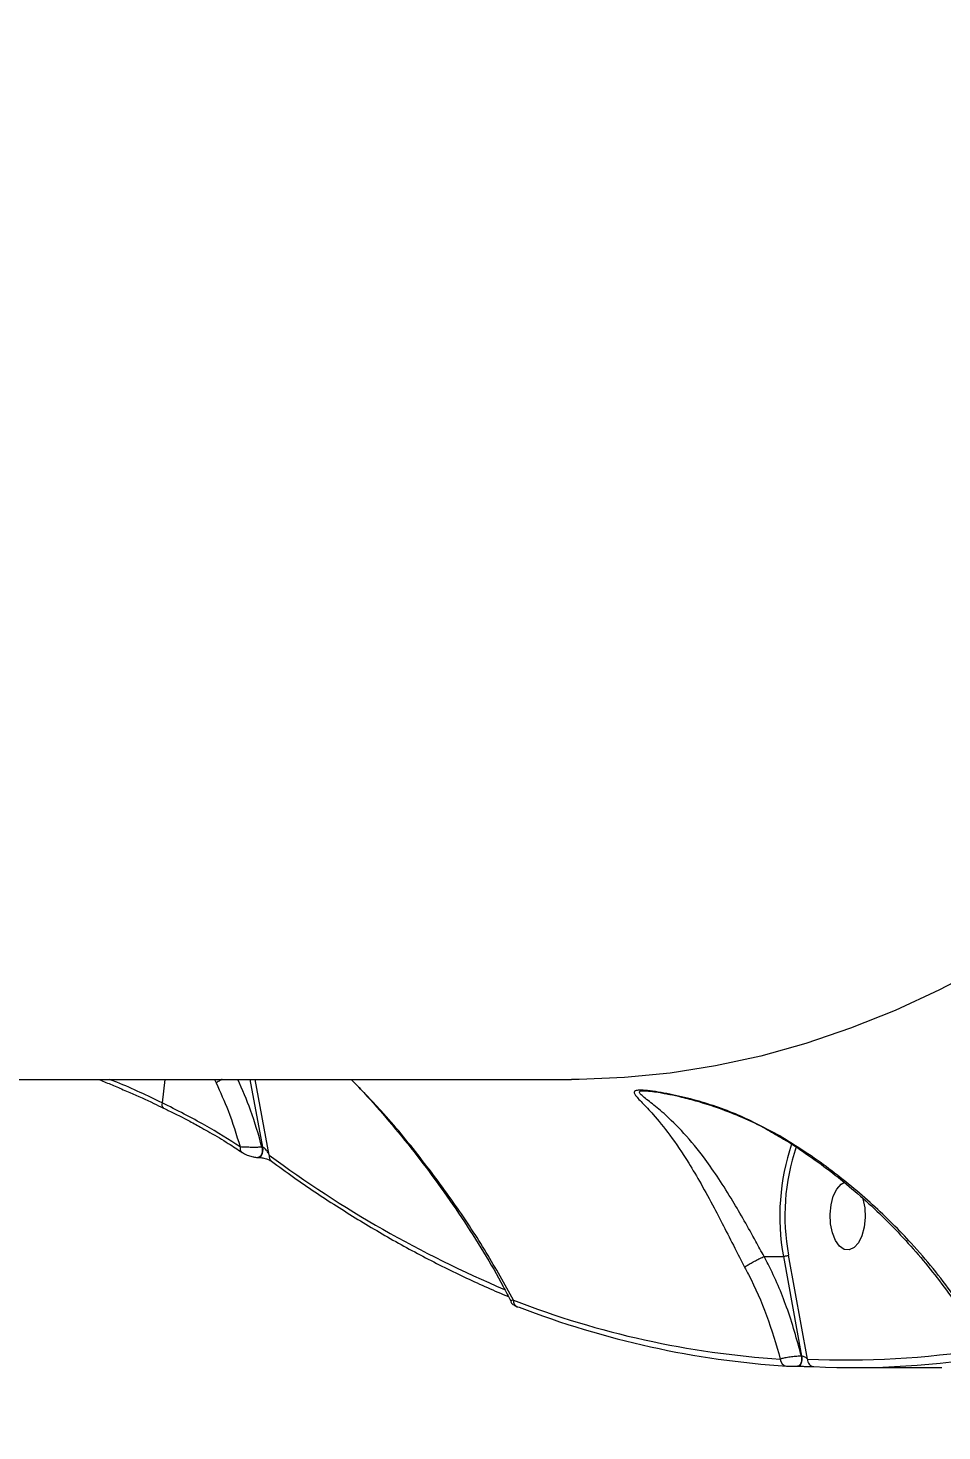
# Model space of a CAD drawing. Header units: millimetres. Extents: x -5238 to 5144, y -3542 to 5092.
# Drawn here: x 1656.8 to 1777.2, y -237.4 to -52.4 of the extents above; entities that cross this region are included whole.
import ezdxf

# ---------------------------------------------------------------- set-up
doc = ezdxf.new("R2010")
doc.units = ezdxf.units.MM
for name, color, linetype in [('DIKOM_ОБЪЕКТ', 7, 'Continuous'), ('DIKOM_РАЗМЕР_ЗОНА', 7, 'Continuous'), ('DIKOM_РАЗМЕР_ОБЪЕКТА', 7, 'Continuous')]:
    doc.layers.add(name, color=color, linetype=linetype)
doc.styles.add('style1', font='arial.ttf', dxfattribs={"width": 0.8})
doc.dimstyles.new('1-50', dxfattribs={"dimtxt": 300, "dimasz": 200, "dimexe": 100, "dimexo": 0, "dimgap": 100, "dimtad": 1, "dimtxsty": 'style1', "dimcen": 200, "dimclrd": 7, "dimclre": 7, "dimclrt": 7, "dimadec": 1, "dimazin": 2, "dimtfac": 1, "dimtmove": 0, "dimatfit": 2, "dimfxl": 0, "dimlwd": 25, "dimlwe": 18, "dimarcsym": 0})

# ---------------------------------------------------------------- blocks, each defined once
blk = doc.blocks.new('*D0')
at = {"layer": 'Defpoints', "color": 0, "transparency": 16777216}
for p in [(2469.51, 3229.24), (-4251.52, -643.28), (-419.57, -643.28)]:
    blk.add_point(p, dxfattribs=at)
at = {"layer": 'DIKOM_РАЗМЕР_ОБЪЕКТА', "color": 7, "lineweight": 18, "transparency": 16777216}
for p, q in [((2469.51, 3229.24), (-4351.52, 3229.24)), ((-419.57, -643.28), (-4351.52, -643.28))]:
    blk.add_line(p, q, dxfattribs=at)
at = {"layer": 'DIKOM_РАЗМЕР_ОБЪЕКТА', "color": 7, "lineweight": 25, "transparency": 16777216}
blk.add_line((-4251.52, 3029.24), (-4251.52, -443.28), dxfattribs=at)
at = {"layer": 'DIKOM_РАЗМЕР_ОБЪЕКТА', "color": 7, "transparency": 16777216}
for points in [[(-4284.86, 3029.24), (-4218.19, 3029.24), (-4251.52, 3229.24)], [(-4284.86, -443.28), (-4218.19, -443.28), (-4251.52, -643.28)]]:
    blk.add_solid(points, dxfattribs=at)
at = {"layer": 'DIKOM_РАЗМЕР_ОБЪЕКТА', "color": 7, "transparency": 16777216, "insert": (-4504.8, 1292.98), "char_height": 300, "attachment_point": 5, "rotation": 90, "style": 'style1'}
blk.add_mtext('3900', dxfattribs=at)
blk = doc.blocks.new('*D1')
at = {"layer": 'Defpoints', "color": 0, "transparency": 16777216}
for p in [(-4787.63, 5091.56), (3144.22, 5091.56), (-2554.16, -2403.28)]:
    blk.add_point(p, dxfattribs=at)
at = {"layer": 'DIKOM_РАЗМЕР_ЗОНА', "color": 7, "lineweight": 18, "transparency": 16777216}
for p, q in [((3144.22, 5091.56), (-4887.63, 5091.56)), ((-2554.16, -2403.28), (-4887.63, -2403.28))]:
    blk.add_line(p, q, dxfattribs=at)
at = {"layer": 'DIKOM_РАЗМЕР_ЗОНА', "color": 7, "lineweight": 25, "transparency": 16777216}
blk.add_line((-4787.63, -2203.28), (-4787.63, 4891.56), dxfattribs=at)
at = {"layer": 'DIKOM_РАЗМЕР_ЗОНА', "color": 7, "transparency": 16777216}
for points in [[(-4820.97, 4891.56), (-4754.3, 4891.56), (-4787.63, 5091.56)], [(-4820.97, -2203.28), (-4754.3, -2203.28), (-4787.63, -2403.28)]]:
    blk.add_solid(points, dxfattribs=at)
at = {"layer": 'DIKOM_РАЗМЕР_ЗОНА', "color": 7, "transparency": 16777216, "insert": (-5040.81, 1344.14), "char_height": 300, "attachment_point": 5, "rotation": 90, "style": 'style1'}
blk.add_mtext('7500', dxfattribs=at)
blk = doc.blocks.new('*D2')
at = {"layer": 'Defpoints', "color": 0, "transparency": 16777216}
for p in [(5144.22, 2720.02), (-4054.16, -903.28), (5144.22, -3441.88)]:
    blk.add_point(p, dxfattribs=at)
at = {"layer": 'DIKOM_РАЗМЕР_ЗОНА', "color": 7, "lineweight": 18, "transparency": 16777216}
for p, q in [((5144.22, 2720.02), (5144.22, -3541.88)), ((-4054.16, -903.28), (-4054.16, -3541.88))]:
    blk.add_line(p, q, dxfattribs=at)
at = {"layer": 'DIKOM_РАЗМЕР_ЗОНА', "color": 7, "lineweight": 25, "transparency": 16777216}
blk.add_line((-3854.16, -3441.88), (4944.22, -3441.88), dxfattribs=at)
at = {"layer": 'DIKOM_РАЗМЕР_ЗОНА', "color": 7, "transparency": 16777216}
for points in [[(-3854.16, -3408.54), (-3854.16, -3475.21), (-4054.16, -3441.88)], [(4944.22, -3408.54), (4944.22, -3475.21), (5144.22, -3441.88)]]:
    blk.add_solid(points, dxfattribs=at)
at = {"layer": 'DIKOM_РАЗМЕР_ЗОНА', "color": 7, "transparency": 16777216, "insert": (545.03, -3188.7), "char_height": 300, "attachment_point": 5, "style": 'style1'}
blk.add_mtext('9200', dxfattribs=at)
blk = doc.blocks.new('*D3')
at = {"layer": 'Defpoints', "color": 0, "transparency": 16777216}
for p in [(3889.93, 2956), (-2405.68, -161.05), (3889.93, -2949.28)]:
    blk.add_point(p, dxfattribs=at)
at = {"layer": 'DIKOM_РАЗМЕР_ОБЪЕКТА', "color": 7, "lineweight": 18, "transparency": 16777216}
for p, q in [((3889.93, 2956), (3889.93, -3049.28)), ((-2405.68, -161.05), (-2405.68, -3049.28))]:
    blk.add_line(p, q, dxfattribs=at)
at = {"layer": 'DIKOM_РАЗМЕР_ОБЪЕКТА', "color": 7, "lineweight": 25, "transparency": 16777216}
blk.add_line((-2205.68, -2949.28), (3689.93, -2949.28), dxfattribs=at)
at = {"layer": 'DIKOM_РАЗМЕР_ОБЪЕКТА', "color": 7, "transparency": 16777216}
for points in [[(-2205.68, -2915.95), (-2205.68, -2982.61), (-2405.68, -2949.28)], [(3689.93, -2915.95), (3689.93, -2982.61), (3889.93, -2949.28)]]:
    blk.add_solid(points, dxfattribs=at)
at = {"layer": 'DIKOM_РАЗМЕР_ОБЪЕКТА', "color": 7, "transparency": 16777216, "insert": (742.13, -2696.01), "char_height": 300, "attachment_point": 5, "style": 'style1'}
blk.add_mtext('6300', dxfattribs=at)

msp = doc.modelspace()

# ---------------------------------------------------------------- linework, layer by layer
at = {"layer": 'DIKOM_ОБЪЕКТ', "color": 7, "linetype": 'Continuous', "lineweight": 15}
for p, q in [((1466.3, -191.052), (1728.411, -191.052)), ((1674.796, -191.052), (1674.425, -194.138)), ((1681.345, -191.052), (1681.562, -191.525)), ((1686.012, -191.052), (1687.671, -199.998)), ((1688.567, -201.039), (1686.714, -191.052)), ((1684.967, -200.672), (1684.995, -200.693)), ((1687.112, -201.337), (1687.187, -201.337)), ((1687.671, -199.998), (1687.596, -199.998)), ((1753.797, -214.404), (1753.791, -214.406)), ((1753.797, -214.404), (1756.33, -214.404)), ((1756.33, -214.404), (1758.737, -227.549)), ((1759.508, -227.926), (1757.002, -214.24)), ((1758.224, -228.884), (1758.209, -228.883)), ((1758.224, -228.884), (1758.252, -228.884)), ((1758.252, -228.884), (1758.237, -228.883)), ((1758.737, -227.549), (1758.709, -227.549)), ((1765.655, -229.052), (1777.226, -229.052))]:
    msp.add_line(p, q, dxfattribs=at)
at = {"layer": 'DIKOM_ОБЪЕКТ', "color": 7, "linetype": 'Continuous', "lineweight": 15, "flags": 128}
for points in [[(1782.702, -176.22), (1776.91, -179.264), (1771.072, -181.963), (1765.195, -184.316), (1759.283, -186.32), (1753.343, -187.972), (1747.379, -189.272), (1741.398, -190.219), (1735.405, -190.81), (1729.405, -191.047), (1728.411, -191.052)], [(1687.596, -199.998), (1687.626, -200.276), (1687.614, -200.56), (1687.561, -200.825), (1687.472, -201.051), (1687.354, -201.219), (1687.217, -201.316), (1687.109, -201.337)], [(1687.671, -199.998), (1687.701, -200.276), (1687.689, -200.56), (1687.636, -200.825), (1687.547, -201.051), (1687.429, -201.219), (1687.291, -201.316), (1687.189, -201.337)], [(1766.805, -206.802), (1767.05, -207.991), (1767.113, -209.266), (1766.988, -210.524), (1766.685, -211.662), (1766.23, -212.589), (1765.659, -213.23), (1765.018, -213.532), (1764.359, -213.471), (1763.735, -213.052), (1763.198, -212.309), (1762.79, -211.302), (1762.545, -210.113), (1762.482, -208.838), (1762.607, -207.58), (1762.91, -206.442), (1763.365, -205.515), (1763.936, -204.874), (1764.397, -204.62)], [(1721.248, -221.029), (1721.342, -221.057), (1721.499, -221.074)], [(1758.709, -227.549), (1758.736, -227.785), (1758.733, -228.027), (1758.701, -228.26), (1758.64, -228.472), (1758.555, -228.649), (1758.451, -228.781), (1758.333, -228.861), (1758.224, -228.884)], [(1758.737, -227.549), (1758.764, -227.785), (1758.762, -228.027), (1758.729, -228.26), (1758.668, -228.472), (1758.583, -228.649), (1758.479, -228.781), (1758.361, -228.861), (1758.252, -228.884)]]:
    msp.add_lwpolyline(points, dxfattribs=at)
at = {"layer": 'DIKOM_ОБЪЕКТ', "color": 7, "linetype": 'Continuous', "lineweight": 15}
for centre, radius, start, end in [((1675.017, -194.346), 0.628, 160.57979, 229.46395), ((1785.639, -209.089), 29.787, 161.37666, 190.28057), ((1685.444, -200.103), 0.743, 168.39874, 230.04617), ((1689.324, -201.237), 0.783, 165.39271, 231.11989), ((1777.889, -80.643), 149.912, 233.42816, 247.10223), ((1784.901, -209.046), 28.378, 161.33809, 190.5459), ((1721.572, -220.255), 0.839, 173.84642, 247.30318), ((1763.37, -110.496), 117.664, 248.75692, 266.36997), ((1764.226, -111.164), 117.923, 248.75679, 266.37002), ((1764.792, -116.231), 111.819, 267.29165, 279.2018), ((1765.648, -116.907), 112.144, 267.29333, 279.67598), ((1756.827, -227.946), 0.907, 178.62187, 265.78277), ((1760.428, -228.006), 0.923, 175.05244, 265.333)]:
    msp.add_arc(centre, radius, start, end, dxfattribs=at)
for points, knots in [([(1666.035, -191.052), (1666.299, -191.154), (1667.132, -191.477), (1667.914, -191.816), (1668.449, -192.048)], [0, 0, 0, 0, 0.3170521, 1, 1, 1, 1]), ([(1674.425, -194.138), (1672.516, -193.216), (1670.322, -192.156), (1667.814, -191.179), (1667.489, -191.052)], [0, 0, 0, 0, 0.8704248, 1, 1, 1, 1]), ([(1668.449, -192.048), (1669.024, -192.289), (1670.718, -192.998), (1672.773, -193.933), (1674.183, -194.626), (1674.6, -194.832)], [0, 0, 0, 0, 0.2656312, 0.7824633, 1, 1, 1, 1]), ([(1682.372, -191.052), (1682.357, -191.059), (1682.146, -191.165), (1681.875, -191.323), (1681.65, -191.464), (1681.574, -191.516), (1681.562, -191.525)], [0, 0, 0, 0, 0.0430169, 0.6005971, 0.9379531, 1, 1, 1, 1]), ([(1681.562, -191.525), (1682.107, -192.73), (1683.357, -195.492), (1684.226, -198.345), (1684.716, -199.953)], [0, 0, 0, 0, 0.436569, 1, 1, 1, 1]), ([(1687.596, -199.998), (1687.14, -198.362), (1686.295, -195.332), (1685.005, -192.4), (1684.411, -191.052)], [0, 0, 0, 0, 0.5400428, 1, 1, 1, 1]), ([(1720.737, -220.165), (1719.58, -218.065), (1717.266, -213.864), (1713.131, -207.574), (1708.497, -201.333), (1703.954, -195.763), (1700.681, -192.42), (1699.341, -191.052)], [0, 0, 0, 0, 0.2104821, 0.4209712, 0.6359982, 0.8510015, 1, 1, 1, 1]), ([(1699.355, -191.052), (1699.91, -191.628), (1701.651, -193.433), (1704.411, -196.606), (1707.682, -200.607), (1710.867, -204.844), (1713.956, -209.276), (1716.825, -213.807), (1718.996, -217.515), (1720.093, -219.691), (1720.43, -220.358)], [0, 0, 0, 0, 0.0625067, 0.1957339, 0.3343069, 0.4785068, 0.6296539, 0.7833585, 0.9336201, 1, 1, 1, 1]), ([(1684.716, -199.953), (1683.24, -199.004), (1680.252, -197.081), (1676.383, -195.127), (1674.425, -194.138)], [0, 0, 0, 0, 0.493767, 1, 1, 1, 1]), ([(1755.858, -198.509), (1754.049, -197.54), (1750.381, -195.574), (1745.389, -193.929), (1741.826, -193.074), (1739.792, -192.704), (1738.384, -192.514), (1737.3, -192.457), (1736.644, -192.568), (1736.63, -192.806), (1736.896, -193.285), (1737.681, -194.088), (1739.29, -195.788), (1741.364, -198.314), (1743.515, -201.486), (1745.479, -204.808), (1747.071, -207.739), (1748.621, -210.74), (1749.965, -213.4), (1750.845, -215.096), (1751.213, -215.807)], [0, 0, 0, 0, 0.0952094, 0.1929563, 0.2447994, 0.2710702, 0.2981689, 0.3242901, 0.3503873, 0.3910746, 0.4019424, 0.4719634, 0.5438084, 0.6393959, 0.7378512, 0.7988542, 0.8613646, 0.9113746, 0.9628378, 1, 1, 1, 1]), ([(1753.791, -214.406), (1753.791, -214.405), (1753.415, -213.748), (1752.552, -212.149), (1751.163, -209.67), (1749.539, -206.866), (1747.808, -204.119), (1745.652, -201.024), (1743.184, -198.044), (1740.806, -195.685), (1738.795, -194.076), (1737.814, -193.319), (1737.347, -192.86), (1737.285, -192.652), (1737.56, -192.536), (1737.92, -192.556), (1737.955, -192.558)], [0, 0, 0, 0, 0.0000339, 0.0534221, 0.1277884, 0.2022375, 0.2942547, 0.3863915, 0.5318908, 0.6776081, 0.782863, 0.8877199, 0.9033912, 0.9607232, 0.9961978, 1, 1, 1, 1]), ([(1737.955, -192.555), (1737.969, -192.554), (1738.042, -192.552), (1738.437, -192.574), (1739.117, -192.648), (1739.955, -192.767), (1740.57, -192.885), (1740.822, -192.933)], [0, 0, 0, 0, 0.0478408, 0.2353838, 0.4846408, 0.788346, 1, 1, 1, 1]), ([(1740.822, -192.933), (1740.996, -192.965), (1741.668, -193.087), (1743.081, -193.412), (1745.129, -193.954), (1747.685, -194.77), (1750.593, -195.894), (1753.397, -197.182), (1755.103, -198.201), (1755.802, -198.618)], [0, 0, 0, 0, 0.0359856, 0.1393948, 0.2759622, 0.4347483, 0.6363077, 0.8510645, 1, 1, 1, 1]), ([(1674.606, -194.829), (1674.821, -194.931), (1676.049, -195.512), (1677.758, -196.393), (1679.147, -197.167), (1679.671, -197.458)], [0, 0, 0, 0, 0.1171038, 0.6676286, 1, 1, 1, 1]), ([(1679.671, -197.458), (1680.025, -197.652), (1681.273, -198.333), (1683.063, -199.412), (1684.372, -200.281), (1684.966, -200.674)], [0, 0, 0, 0, 0.1785426, 0.6276318, 1, 1, 1, 1]), ([(1755.858, -198.509), (1755.848, -198.529), (1755.814, -198.589), (1755.812, -198.598), (1755.81, -198.604)], [0, 0, 0, 0, 0.328206, 1, 1, 1, 1]), ([(1755.811, -198.603), (1755.995, -198.709), (1757.227, -199.415), (1759.441, -200.905), (1762.46, -203.085), (1765.428, -205.488), (1768.332, -208.082), (1771.143, -210.858), (1773.827, -213.789), (1776.361, -216.858), (1778.711, -220.024), (1780.805, -223.252), (1782.147, -225.49), (1782.712, -226.646), (1782.747, -226.717)], [0, 0, 0, 0, 0.0151972, 0.1014905, 0.190723, 0.2830463, 0.3784405, 0.4766824, 0.577319, 0.6798123, 0.7844901, 0.8889525, 0.9931545, 1, 1, 1, 1]), ([(1782.964, -226.257), (1781.617, -223.968), (1779.58, -220.507), (1776.105, -215.999), (1772.669, -212.006), (1768.179, -207.521), (1763.364, -203.54), (1759.193, -200.563), (1756.97, -199.194), (1755.858, -198.509)], [0, 0, 0, 0, 0.2227142, 0.3367328, 0.4507477, 0.6310017, 0.8132769, 0.906645, 1, 1, 1, 1]), ([(1687.596, -199.998), (1687.402, -200.004), (1687.015, -200.017), (1686.347, -200.019), (1685.689, -200.009), (1685.112, -199.987), (1684.84, -199.964), (1684.716, -199.953)], [0, 0, 0, 0, 0.1950937, 0.3899041, 0.5934557, 0.8140376, 1, 1, 1, 1]), ([(1685, -200.686), (1685.051, -200.722), (1685.282, -200.887), (1685.752, -201.073), (1686.233, -201.239), (1686.455, -201.265), (1686.467, -201.266)], [0, 0, 0, 0, 0.1343415, 0.6075105, 0.9796644, 1, 1, 1, 1]), ([(1686.467, -201.266), (1686.66, -201.306), (1686.883, -201.351), (1687.083, -201.331), (1687.109, -201.329)], [0, 0, 0, 0, 0.8717884, 1, 1, 1, 1]), ([(1687.189, -201.338), (1687.223, -201.338), (1687.302, -201.339), (1687.484, -201.358), (1687.728, -201.401), (1688.037, -201.481), (1688.381, -201.601), (1688.682, -201.744), (1688.782, -201.813), (1688.826, -201.843)], [0, 0, 0, 0, 0.063038, 0.1466944, 0.2567424, 0.3960627, 0.5806386, 0.8163238, 1, 1, 1, 1]), ([(1688.567, -201.039), (1688.514, -200.931), (1688.404, -200.704), (1688.201, -200.402), (1687.996, -200.17), (1687.841, -200.052), (1687.738, -200.005), (1687.693, -200), (1687.671, -199.998)], [0, 0, 0, 0, 0.2759579, 0.5812338, 0.7841122, 0.9045829, 0.9531168, 1, 1, 1, 1]), ([(1688.833, -201.846), (1689.812, -202.554), (1692.651, -204.608), (1697.393, -207.78), (1703.072, -211.26), (1708.798, -214.435), (1714.468, -217.247), (1718.237, -218.93), (1720.082, -219.686), (1720.086, -219.688)], [0, 0, 0, 0, 0.0962606, 0.2789437, 0.4616006, 0.6442146, 0.8267788, 0.9996269, 1, 1, 1, 1]), ([(1751.213, -215.807), (1751.225, -215.798), (1751.318, -215.73), (1751.569, -215.565), (1752.058, -215.278), (1752.643, -214.961), (1753.256, -214.65), (1753.613, -214.487), (1753.791, -214.406)], [0, 0, 0, 0, 0.0259756, 0.2096007, 0.4072063, 0.6047839, 0.8023789, 1, 1, 1, 1]), ([(1758.709, -227.549), (1758.115, -225.382), (1756.988, -221.272), (1755.088, -216.925), (1753.974, -214.748), (1753.797, -214.404)], [0, 0, 0, 0, 0.4843404, 0.9185237, 1, 1, 1, 1]), ([(1757.002, -214.24), (1756.995, -214.244), (1756.976, -214.256), (1756.919, -214.287), (1756.812, -214.329), (1756.653, -214.371), (1756.483, -214.399), (1756.381, -214.403), (1756.33, -214.404)], [0, 0, 0, 0, 0.0536634, 0.1415057, 0.3560661, 0.57068, 0.7853487, 1, 1, 1, 1]), ([(1751.213, -215.807), (1751.386, -216.138), (1752.472, -218.216), (1754.265, -222.227), (1755.361, -226), (1755.92, -227.924)], [0, 0, 0, 0, 0.0849928, 0.5334697, 1, 1, 1, 1]), ([(1720.737, -220.165), (1720.605, -220.209), (1720.382, -220.283), (1720.413, -220.338), (1720.425, -220.36)], [0, 0, 0, 0, 0.5942866, 1, 1, 1, 1]), ([(1720.403, -220.369), (1720.436, -220.429), (1720.513, -220.569), (1720.686, -220.731), (1720.91, -220.882), (1721.078, -220.971), (1721.223, -221.016), (1721.25, -221.024)], [0, 0, 0, 0, 0.1523348, 0.3510479, 0.5678305, 0.9181674, 1, 1, 1, 1]), ([(1758.709, -227.549), (1758.62, -227.552), (1758.327, -227.564), (1757.746, -227.61), (1757.021, -227.698), (1756.355, -227.809), (1756.065, -227.886), (1755.92, -227.924)], [0, 0, 0, 0, 0.0942501, 0.3122778, 0.5411733, 0.7714075, 1, 1, 1, 1]), ([(1756.76, -228.85), (1756.838, -228.854), (1756.994, -228.862), (1757.341, -228.873), (1757.715, -228.88), (1758.015, -228.883), (1758.164, -228.883), (1758.209, -228.883)], [0, 0, 0, 0, 0.2336986, 0.4673741, 0.6956046, 0.9087332, 1, 1, 1, 1]), ([(1758.237, -228.883), (1758.304, -228.883), (1758.522, -228.884), (1758.957, -228.888), (1759.502, -228.898), (1760.01, -228.911), (1760.238, -228.921), (1760.353, -228.926)], [0, 0, 0, 0, 0.0931597, 0.3039006, 0.5302278, 0.7651936, 1, 1, 1, 1]), ([(1759.508, -227.926), (1759.463, -227.882), (1759.375, -227.796), (1759.192, -227.68), (1759.012, -227.6), (1758.881, -227.564), (1758.798, -227.551), (1758.76, -227.549), (1758.737, -227.549)], [0, 0, 0, 0, 0.2685515, 0.5229495, 0.7426372, 0.8690895, 0.9242395, 1, 1, 1, 1])]:
    msp.add_open_spline(points, degree=3, knots=knots, dxfattribs=at)

# ---------------------------------------------------------------- dimensions: what is measured, and where the dimension line sits
at = {"layer": 'DIKOM_РАЗМЕР_ЗОНА'}
dim = msp.add_linear_dim(base=(-4787.635, 5091.556), p1=(-2554.164, -2403.276), p2=(3144.22, 5091.556), angle=90, text='7500', dimstyle='1-50', dxfattribs=at)
dim.commit()
dim.dimension.update_dxf_attribs({"geometry": '*D1', "text_midpoint": (-4787.635, 1344.14), "dimtype": 160})
dim = msp.add_linear_dim(base=(5144.22, -3441.876), p1=(-4054.164, -903.276), p2=(5144.22, 2720.022), text='9200', dimstyle='1-50', dxfattribs=at)
dim.commit()
dim.dimension.update_dxf_attribs({"geometry": '*D2', "text_midpoint": (545.028, -3441.876), "dimtype": 160})
at = {"layer": 'DIKOM_РАЗМЕР_ОБЪЕКТА'}
dim = msp.add_linear_dim(base=(-4251.523, -643.276), p1=(2469.506, 3229.243), p2=(-419.568, -643.276), angle=90, text='3900', dimstyle='1-50', dxfattribs=at)
dim.commit()
dim.dimension.update_dxf_attribs({"geometry": '*D0', "text_midpoint": (-4251.523, 1292.984), "dimtype": 160})
dim = msp.add_linear_dim(base=(3889.931, -2949.281), p1=(-2405.679, -161.052), p2=(3889.931, 2956.002), text='6300', dimstyle='1-50', dxfattribs=at)
dim.commit()
dim.dimension.update_dxf_attribs({"geometry": '*D3', "text_midpoint": (742.126, -2949.281), "dimtype": 160})

doc.saveas('drawing.dxf')
